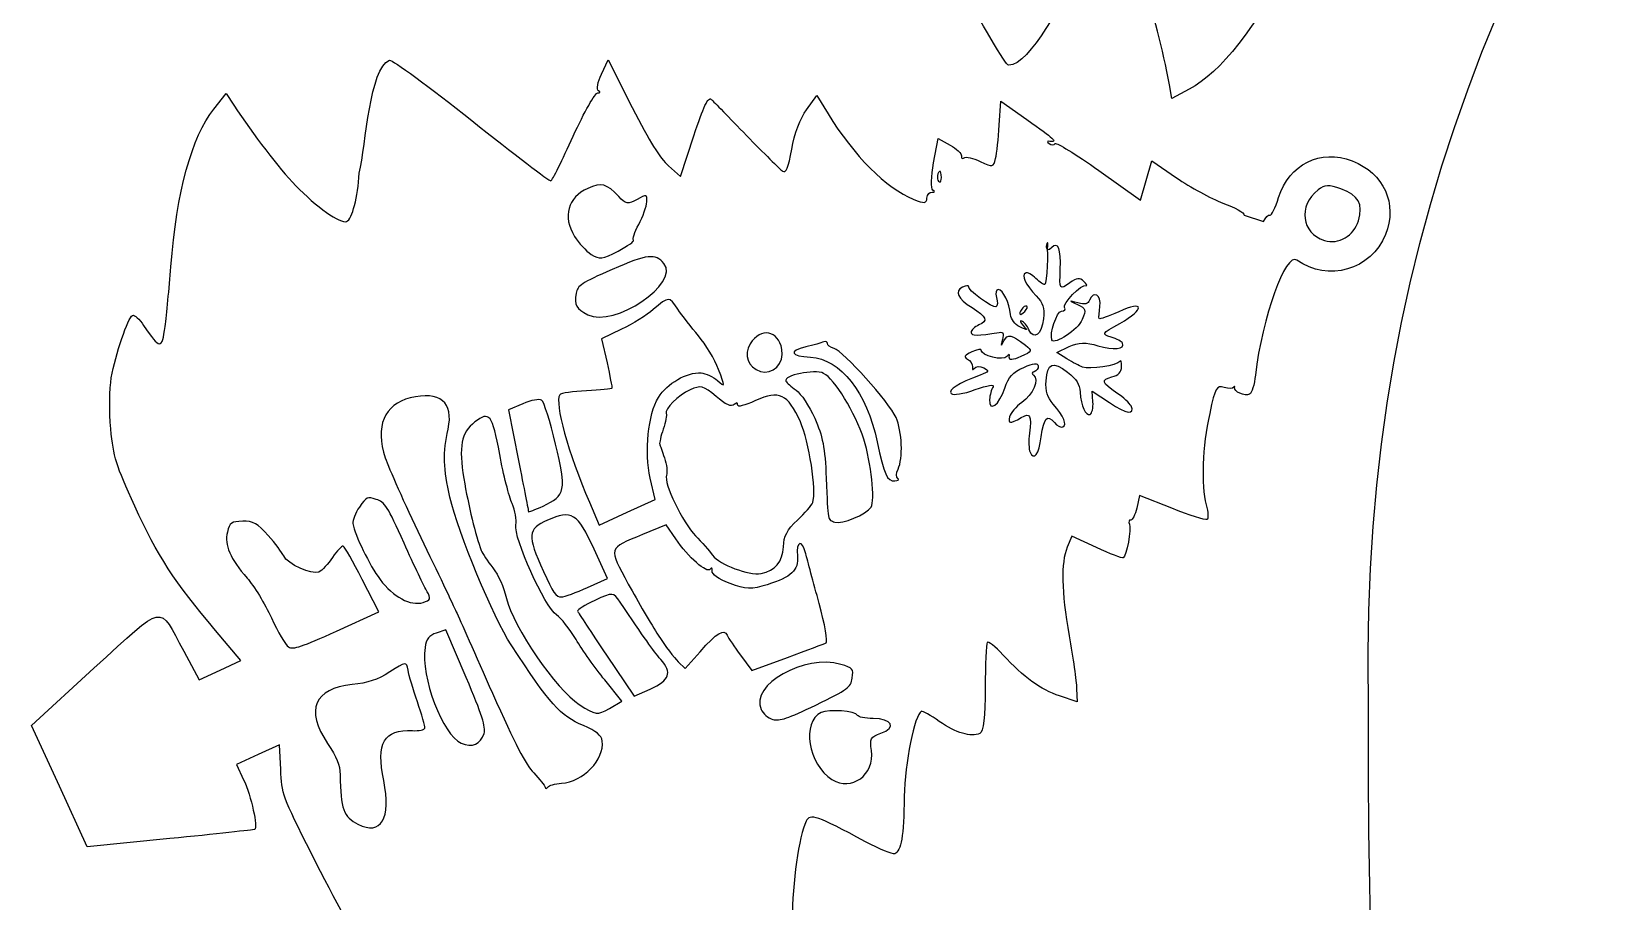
# Model space of a CAD drawing. Extents: x 2 to 364, y 5 to 617.
# Drawn here: x 12.1 to 132.2, y 470.2 to 536.6 of the extents above; entities that cross this region are included whole.
import ezdxf

# ---------------------------------------------------------------- set-up
doc = ezdxf.new("R2010")
doc.units = 0
doc.layers.add('Calque_1', color=7, linetype='CONTINUOUS')

msp = doc.modelspace()

# ---------------------------------------------------------------- linework, layer by layer
at = {"layer": 'Calque_1', "color": 7}
for p, q in [((55.575113, 533.337935), (56.087676, 534.423598)), ((56.087676, 534.423598), (57.927017, 530.795886)), ((99.064733, 531.465599), (98.876595, 532.517659)), ((100.39602, 532.186005), (99.064733, 531.465599)), ((26.027716, 530.675278), (26.970567, 531.859477)), ((26.970567, 531.859477), (27.555667, 530.965115)), ((71.217279, 530.624292), (72.009037, 531.693621)), ((72.009037, 531.693621), (72.862296, 530.296203)), ((85.903548, 529.433608), (86.018029, 531.269347)), ((86.018029, 531.269347), (88.013311, 529.869311)), ((61.602676, 525.52575), (62.618513, 528.629207)), ((80.896708, 526.562787), (81.240351, 528.433008)), ((81.240351, 528.433008), (82.15319, 527.928615)), ((60.684517, 526.346957), (61.602676, 525.52575)), ((93.496426, 525.987087), (96.678488, 523.731601)), ((97.111659, 525.227941), (97.544831, 526.72428)), ((97.544831, 526.72428), (99.424377, 525.423549)), ((81.416593, 525.130345), (81.416607, 525.130362)), ((96.678488, 523.731601), (97.111659, 525.227941)), ((104.581446, 522.58084), (106.048395, 522.096301)), ((110.695328, 520.654529), (110.695328, 520.654529)), ((54.796811, 519.590823), (54.796811, 519.590823)), ((87.852216, 515.243528), (87.852216, 515.243525)), ((54.526962, 514.989463), (54.526962, 514.989463)), ((57.115425, 513.883366), (55.592181, 513.151465)), ((55.592181, 513.151465), (56.000721, 511.320941)), ((71.512938, 511.749747), (71.51374, 511.750113)), ((90.285229, 512.118876), (91.243153, 512.557421)), ((91.069795, 511.624496), (90.285229, 512.118876)), ((67.698978, 510.663626), (67.698978, 510.663626)), ((84.077576, 509.276715), (84.076664, 509.276484)), ((93.04802, 508.332284), (92.993726, 509.153288)), ((92.993726, 509.153288), (94.303537, 508.286321)), ((49.592608, 508.20302), (48.480734, 507.72291)), ((48.480734, 507.72291), (49.245698, 503.882799)), ((59.67373, 500.897165), (59.300626, 502.522234)), ((57.543847, 499.922155), (59.67373, 500.897165)), ((96.597224, 501.196343), (96.385688, 500.244303)), ((99.056314, 500.227048), (96.597224, 501.196343)), ((51.121694, 500.396172), (51.121699, 500.39617)), ((54.655201, 500.694636), (55.414099, 498.946919)), ((55.414099, 498.946919), (57.543847, 499.922155)), ((60.516697, 498.955292), (58.717028, 498.224176)), ((61.238141, 497.888823), (60.516697, 498.955292)), ((73.379765, 499.164326), (73.379765, 499.16432)), ((62.752077, 498.126742), (62.752077, 498.126744)), ((91.428339, 498.095), (91.086943, 497.257921)), ((93.315451, 497.231231), (91.428339, 498.095)), ((56.032386, 494.884674), (55.013533, 497.109723)), ((28.556689, 494.90439), (28.556715, 494.904331)), ((38.594151, 492.332618), (37.332127, 494.801041)), ((38.702477, 494.794391), (38.702485, 494.794377)), ((47.285346, 495.690955), (47.285346, 495.690955)), ((54.513774, 494.189313), (56.032386, 494.884674)), ((35.370657, 490.85668), (38.594151, 492.332618)), ((44.509981, 492.325111), (44.509981, 492.325099)), ((52.517779, 493.463939), (52.517918, 493.463931)), ((28.094404, 488.611715), (26.154191, 490.904954)), ((43.710677, 490.950358), (42.984615, 490.714274)), ((45.264965, 487.316437), (43.710677, 490.950358)), ((59.913788, 490.539197), (59.91378, 490.539186)), ((23.725274, 489.327208), (24.901251, 487.149658)), ((55.959945, 489.03151), (58.073386, 485.886394)), ((55.95999, 489.031408), (55.959945, 489.03151)), ((61.954989, 487.997391), (63.094387, 489.283331)), ((66.187941, 489.019493), (67.046009, 487.868506)), ((67.046009, 487.868506), (69.752961, 488.859896)), ((114.044541, 489.220892), (114.044541, 489.220892)), ((12.123629, 483.670902), (16.88233, 488.022627)), ((16.88233, 488.022627), (16.882536, 488.022723)), ((24.901251, 487.149658), (26.497828, 487.880686)), ((26.497828, 487.880686), (28.094404, 488.611715)), ((61.420067, 488.524579), (61.954989, 487.997391)), ((57.140498, 485.51716), (55.825452, 487.1365)), ((58.073386, 485.886394), (59.286205, 486.441548)), ((91.803976, 486.470388), (91.846366, 485.460261)), ((56.180169, 484.961642), (57.140498, 485.51716)), ((91.846366, 485.460261), (90.510865, 485.912909)), ((68.639222, 484.128906), (68.639222, 484.128906)), ((14.24916, 479.035221), (12.123629, 483.670902)), ((31.038724, 482.199827), (29.400621, 481.449802)), ((31.12411, 480.298947), (31.038724, 482.199827)), ((44.883936, 482.315857), (44.883936, 482.315857)), ((29.400621, 481.449802), (27.762525, 480.699776)), ((27.762525, 480.699776), (28.297838, 479.530338)), ((73.15325, 479.542352), (73.15325, 479.542352)), ((16.374691, 474.39954), (14.24916, 479.035221)), ((37.015553, 476.131854), (37.015553, 476.131854)), ((22.677617, 475.032966), (16.374691, 474.39954))]:
    msp.add_line(p, q, dxfattribs=at)
for points in [[(114.044541, 489.220892), (114.044541, 558.174907), (169.945781, 614.073181), (238.903439, 614.073181)], [(108.132101, 541.985495), (105.477014, 536.889648), (102.783832, 533.478134), (100.39602, 532.186005)], [(86.625523, 534.007047), (86.397307, 534.047122), (84.608419, 537.054008), (82.650206, 540.689033)], [(92.115527, 541.02748), (90.741655, 539.153747), (88.263058, 533.994688), (86.625523, 534.007047)], [(98.876595, 532.517659), (98.394328, 535.214535), (97.615702, 538.230957), (96.94247, 540.010554)], [(37.109222, 525.782606), (37.639614, 528.044682), (37.899958, 533.762349), (39.411552, 534.392238)], [(39.411552, 534.392238), (39.637233, 534.444737), (42.460754, 532.378523), (45.686057, 529.800663)], [(55.356122, 532.05662), (55.19468, 532.164237), (55.293204, 532.740817), (55.575113, 533.337935)], [(55.299901, 531.904649), (55.495125, 531.880265), (55.519969, 531.947431), (55.356122, 532.05662)], [(27.555667, 530.965115), (29.05552, 528.672488), (30.953196, 526.201892), (32.269557, 524.828065)], [(53.4273, 528.612081), (54.264839, 530.44702), (55.107507, 531.928672), (55.299901, 531.904649)], [(57.927017, 530.795886), (59.267677, 528.151749), (60.015303, 526.945517), (60.684517, 526.346957)], [(62.618513, 528.629207), (63.339943, 530.833275), (63.726574, 531.639962), (63.952577, 531.412773)], [(63.952577, 531.412773), (64.127611, 531.236833), (65.336217, 529.995475), (66.638365, 528.6542)], [(22.746978, 518.628956), (23.194473, 524.357564), (24.336606, 528.551279), (26.027716, 530.675278)], [(45.686057, 529.800663), (48.911332, 527.222789), (51.629945, 525.150135), (51.727354, 525.194731)], [(70.0867, 527.614033), (70.291638, 528.787942), (70.738419, 529.977546), (71.217279, 530.624292)], [(72.862296, 530.296203), (74.7905, 527.138249), (77.313917, 524.609984), (79.353114, 523.792874)], [(88.013311, 529.869311), (90.109144, 528.398752), (90.392679, 528.13065), (89.769707, 528.20843)], [(51.727354, 525.194731), (51.824788, 525.239342), (52.589752, 526.777143), (53.4273, 528.612081)], [(66.638365, 528.6542), (67.940513, 527.312928), (69.172856, 526.093477), (69.376888, 525.944305)], [(85.622553, 526.900832), (85.714126, 527.284198), (85.840567, 528.423941), (85.903548, 529.433608)], [(69.376888, 525.944305), (69.651214, 525.743778), (69.836205, 526.178891), (70.0867, 527.614033)], [(82.15319, 527.928615), (82.655255, 527.651202), (83.047462, 527.275573), (83.024791, 527.093906)], [(89.769707, 528.20843), (89.53231, 528.238063), (89.510991, 528.175009), (89.712859, 528.040463)], [(89.712859, 528.040463), (89.890645, 527.921983), (90.098711, 527.918983), (90.17523, 528.033802)], [(90.17523, 528.033802), (90.251751, 528.148624), (91.746293, 527.227598), (93.496426, 525.987087)], [(107.202687, 523.923535), (108.007486, 526.476748), (110.380026, 527.654693), (112.82378, 526.714354)], [(80.852947, 524.492723), (80.688019, 524.60264), (80.707718, 525.534174), (80.896708, 526.562787)], [(81.487958, 525.644746), (81.471025, 525.913227), (81.380844, 525.996528), (81.276543, 525.840018)], [(83.024791, 527.093906), (83.0021, 526.912229), (83.090295, 526.850842), (83.220806, 526.9575)], [(83.220806, 526.9575), (83.351288, 527.064157), (83.907607, 526.938196), (84.457063, 526.677617)], [(84.457063, 526.677617), (85.441158, 526.210881), (85.458537, 526.214211), (85.622553, 526.900832)], [(112.82378, 526.714354), (115.229962, 525.788502), (116.288834, 523.442546), (115.357272, 521.101451)], [(32.269557, 524.828065), (33.795414, 523.235601), (35.70016, 521.891924), (36.143799, 522.095042)], [(36.143799, 522.095042), (36.578221, 522.293939), (37.012126, 523.95132), (37.109222, 525.782606)], [(56.898249, 523.992643), (55.973974, 524.986736), (55.574201, 525.093614), (54.54416, 524.622015)], [(81.276543, 525.840018), (81.101686, 525.577679), (81.20877, 525.035194), (81.416593, 525.130345)], [(81.416607, 525.130362), (81.47208, 525.155762), (81.504175, 525.387227), (81.487958, 525.644746)], [(99.424377, 525.423549), (100.458106, 524.708138), (102.049916, 523.844484), (102.9617, 523.504302)], [(111.957462, 524.580269), (111.041457, 524.920936), (110.70807, 524.906873), (110.208181, 524.506533)], [(54.54416, 524.622015), (52.994337, 523.912373), (52.599119, 522.49354), (53.524675, 520.961869)], [(58.291448, 523.779796), (57.61322, 523.399826), (57.422347, 523.429002), (56.898249, 523.992643)], [(59.03825, 523.591139), (59.073658, 524.161109), (59.003641, 524.178794), (58.291448, 523.779796)], [(58.418563, 521.873233), (58.737915, 522.472173), (59.01675, 523.245222), (59.03825, 523.591139)], [(79.353114, 523.792874), (80.196089, 523.455114), (80.359174, 523.469956), (80.393001, 523.887515)], [(80.393001, 523.887515), (80.415043, 524.159885), (80.595052, 524.362523), (80.792978, 524.337814)], [(80.792978, 524.337814), (81.000614, 524.311878), (81.025989, 524.377407), (80.852947, 524.492723)], [(106.548151, 522.584661), (106.662615, 522.542099), (106.957154, 523.14459), (107.202687, 523.923535)], [(110.208181, 524.506533), (108.678424, 523.281417), (108.940487, 521.209333), (110.695328, 520.654529)], [(113.283024, 522.148419), (113.658306, 523.448566), (113.31702, 524.074673), (111.957462, 524.580269)], [(102.9617, 523.504302), (103.873503, 523.164134), (104.602393, 522.748576), (104.581446, 522.58084)], [(106.048395, 522.096301), (106.208813, 522.407474), (106.433705, 522.627235), (106.548151, 522.584661)], [(58.013205, 520.666236), (57.916809, 520.731147), (58.09924, 521.274306), (58.418563, 521.873233)], [(110.695328, 520.654529), (111.764987, 520.316354), (112.952005, 521.001626), (113.283024, 522.148419)], [(53.524675, 520.961869), (53.830779, 520.455323), (54.403233, 519.838343), (54.796811, 519.590823)], [(56.850432, 519.844492), (57.586347, 520.231538), (58.109572, 520.601314), (58.013205, 520.666236)], [(89.517815, 520.096452), (89.662209, 520.010891), (89.525153, 517.357979), (89.37275, 517.288208)], [(89.531842, 520.413269), (89.469965, 520.271131), (89.46366, 520.128566), (89.517815, 520.096452)], [(89.599547, 520.210456), (89.624129, 520.464125), (89.59362, 520.555371), (89.531842, 520.413269)], [(89.906822, 520.108604), (89.644641, 519.840925), (89.56625, 519.866923), (89.599547, 520.210456)], [(90.560604, 518.452849), (90.626003, 519.995049), (90.387418, 520.599276), (89.906822, 520.108604)], [(115.357272, 521.101451), (114.285124, 518.407087), (110.946421, 517.445333), (108.60552, 519.156522)], [(54.526962, 514.989463), (56.561744, 513.979361), (61.58924, 517.364532), (60.334556, 518.899897)], [(54.796811, 519.590823), (55.434727, 519.189641), (55.657705, 519.217189), (56.850432, 519.844492)], [(60.334556, 518.899897), (59.696663, 519.680487), (59.077493, 519.608131), (56.402834, 518.440451)], [(108.60552, 519.156522), (107.746605, 519.784413), (105.931154, 514.756474), (105.440393, 510.390531)], [(22.307132, 514.085881), (22.423275, 514.974466), (22.621206, 517.01885), (22.746978, 518.628956)], [(56.402834, 518.440451), (54.045045, 517.411099), (53.762004, 517.223901), (53.651201, 516.620643)], [(87.905138, 518.168248), (87.562777, 518.011499), (87.911234, 517.270812), (88.727492, 516.420222)], [(88.705701, 517.758794), (88.410017, 518.050211), (88.049766, 518.234465), (87.905138, 518.168248)], [(89.37275, 517.288208), (89.301568, 517.255617), (89.0014, 517.46738), (88.705701, 517.758794)], [(91.294729, 517.429807), (90.502229, 516.855914), (90.493404, 516.868211), (90.560604, 518.452849)], [(92.352636, 517.527868), (92.054378, 517.819968), (91.801109, 517.796504), (91.294729, 517.429807)], [(53.651201, 516.620643), (53.488285, 515.733725), (53.65566, 515.422002), (54.526962, 514.989463)], [(61.392475, 515.419098), (60.710437, 516.414953), (60.753038, 516.415941), (59.531972, 515.376031)], [(83.104682, 517.078929), (82.463479, 516.785356), (82.732705, 516.209261), (83.830304, 515.526602)], [(83.548691, 517.155098), (83.580041, 517.239367), (83.380227, 517.205082), (83.104682, 517.078929)], [(85.650925, 515.584173), (85.392395, 515.465809), (83.458027, 516.911298), (83.548691, 517.155098)], [(85.835123, 516.910092), (85.661683, 516.916047), (85.601838, 516.644197), (85.702106, 516.305999)], [(86.773441, 514.995443), (86.685608, 515.897166), (86.195253, 516.897737), (85.835123, 516.910092)], [(88.727492, 516.420222), (89.26736, 515.857593), (89.359983, 515.562481), (89.272457, 514.683444)], [(90.88731, 515.527796), (90.68207, 515.793297), (92.184835, 517.352013), (92.52432, 517.225761)], [(92.52432, 517.225761), (92.645557, 517.180684), (92.568293, 517.316628), (92.352636, 517.527868)], [(93.578705, 515.626489), (93.709789, 516.489982), (93.080603, 516.870203), (92.794328, 516.100451)], [(59.531972, 515.376031), (59.040669, 514.95762), (57.953219, 514.28592), (57.115425, 513.883366)], [(62.981834, 513.371054), (62.441461, 514.010104), (61.726245, 514.931723), (61.392475, 515.419098)], [(83.830304, 515.526602), (84.94796, 514.831337), (85.0736, 514.516583), (84.358209, 514.204089)], [(85.702106, 516.305999), (85.802411, 515.967806), (85.779356, 515.642977), (85.650925, 515.584173)], [(87.625801, 515.414938), (87.332258, 514.974474), (87.479488, 514.862996), (87.852216, 515.243528)], [(88.000349, 515.643084), (87.902268, 515.679541), (87.733734, 515.576883), (87.625801, 515.414938)], [(87.852216, 515.243525), (88.031726, 515.426811), (88.098399, 515.606615), (88.000349, 515.643084)], [(89.921828, 513.068532), (89.717888, 513.513969), (90.294023, 515.244555), (90.653788, 515.267226)], [(90.653788, 515.267226), (90.881894, 515.281619), (90.986977, 515.39886), (90.88731, 515.527796)], [(91.907885, 515.892362), (91.186341, 516.092145), (91.185667, 516.090099), (91.867033, 515.767891)], [(91.867033, 515.767891), (92.532237, 515.453343), (92.546294, 515.407378), (92.221516, 514.611011)], [(92.794328, 516.100451), (92.683192, 515.801577), (92.441042, 515.744724), (91.907885, 515.892362)], [(93.521411, 514.697815), (93.486831, 514.773346), (93.512606, 515.191252), (93.578705, 515.626489)], [(95.016997, 515.21644), (94.22901, 514.855667), (93.555992, 514.622281), (93.521411, 514.697815)], [(95.105787, 514.325908), (97.044524, 515.424455), (96.975823, 516.113278), (95.016997, 515.21644)], [(18.207626, 510.177001), (18.517921, 511.949746), (19.483045, 514.777452), (19.832399, 514.937399)], [(19.832399, 514.937399), (19.967293, 514.99916), (20.346484, 514.648979), (20.674982, 514.159151)], [(20.674982, 514.159151), (21.907223, 512.322328), (22.075645, 512.314767), (22.307132, 514.085881)], [(69.338419, 512.343201), (69.066006, 513.811391), (67.722798, 514.047589), (66.918521, 512.768724)], [(84.358209, 514.204089), (84.038113, 514.06426), (83.770075, 513.810736), (83.762571, 513.640692)], [(87.468707, 514.072187), (87.06702, 514.270155), (86.810966, 514.610173), (86.773441, 514.995443)], [(87.61734, 514.507018), (87.451715, 514.569451), (87.493568, 514.426653), (87.710394, 514.189673)], [(87.710394, 514.189673), (88.100495, 513.76332), (88.097955, 513.762087), (87.468707, 514.072187)], [(88.172242, 513.839354), (88.032694, 514.144151), (87.78299, 514.444599), (87.61734, 514.507018)], [(89.272457, 514.683444), (89.15207, 513.474277), (88.550648, 513.012863), (88.172242, 513.839354)], [(92.221516, 514.611011), (91.911548, 513.850984), (90.115221, 512.64613), (89.921828, 513.068532)], [(94.446056, 513.277353), (93.680647, 513.51709), (93.681906, 513.519088), (95.105787, 514.325908)], [(64.504759, 510.809159), (64.207531, 511.579155), (63.522211, 512.732004), (62.981834, 513.371054)], [(66.918521, 512.768724), (66.390983, 511.929875), (66.749083, 510.963938), (67.698978, 510.663626)], [(72.51917, 512.911912), (72.342937, 512.847148), (71.728491, 512.677222), (71.153734, 512.534302)], [(72.809995, 512.792628), (72.826279, 512.923004), (72.695333, 512.976648), (72.51917, 512.911912)], [(73.309119, 512.413028), (73.018325, 512.491435), (72.793727, 512.662259), (72.809995, 512.792628)], [(83.762571, 513.640692), (83.750717, 513.372101), (84.274073, 513.370185), (85.896261, 513.632903)], [(85.896261, 513.632903), (86.228631, 513.686731), (86.267349, 513.602169), (86.144571, 513.090559)], [(86.144571, 513.090559), (86.015565, 512.552954), (86.029272, 512.542537), (86.265839, 512.998385)], [(86.265839, 512.998385), (86.558447, 513.56224), (86.818109, 513.508578), (87.906397, 512.659292)], [(91.243153, 512.557421), (91.941582, 512.877193), (92.534023, 512.896204), (93.43029, 512.627599)], [(93.43029, 512.627599), (94.611845, 512.273506), (95.519979, 512.366501), (95.312196, 512.82032)], [(95.312196, 512.82032), (95.257595, 512.939581), (94.867843, 513.145251), (94.446056, 513.277353)], [(67.698978, 510.663626), (68.629629, 510.369412), (69.532932, 511.294833), (69.338419, 512.343201)], [(71.153734, 512.534302), (69.816486, 512.201776), (69.980883, 511.843518), (71.512938, 511.749747)], [(71.51374, 511.750113), (73.818262, 511.609604), (75.808894, 509.081383), (76.59996, 505.290306)], [(78.03765, 507.14469), (77.509788, 508.316573), (74.000487, 512.226612), (73.309119, 512.413028)], [(83.817209, 512.148592), (83.239587, 511.884132), (83.164663, 511.759387), (83.48949, 511.602988)], [(83.48949, 511.602988), (83.721104, 511.491471), (83.888447, 511.222708), (83.861362, 511.005735)], [(84.53836, 512.269927), (84.553572, 512.391754), (84.229061, 512.337158), (83.817209, 512.148592)], [(86.494705, 511.795602), (86.258284, 511.440888), (84.488441, 511.870021), (84.53836, 512.269927)], [(86.673292, 511.754688), (86.70371, 511.998348), (86.639598, 512.013023), (86.494705, 511.795602)], [(87.54811, 511.796864), (86.916319, 511.507603), (86.64078, 511.494319), (86.673292, 511.754688)], [(87.906397, 512.659292), (88.440994, 512.242103), (88.422282, 512.197094), (87.54811, 511.796864)], [(92.248925, 510.99143), (92.031922, 511.067711), (91.501301, 511.352587), (91.069795, 511.624496)], [(95.234091, 511.048726), (95.255794, 511.398188), (95.196158, 511.567973), (95.101568, 511.426041)], [(56.000721, 511.320941), (56.225429, 510.314156), (56.394581, 509.441251), (56.376655, 509.381154)], [(59.925639, 508.684393), (60.577174, 509.747733), (62.091449, 510.618002), (63.173215, 510.550805)], [(63.173215, 510.550805), (63.521511, 510.529186), (64.085176, 510.263451), (64.425816, 509.960317)], [(64.425816, 509.960317), (65.013318, 509.437508), (65.01739, 509.48116), (64.504759, 510.809159)], [(72.515758, 510.516791), (71.832109, 510.856177), (69.422668, 510.360448), (69.643188, 509.925775)], [(75.577813, 505.488017), (74.925386, 507.508257), (73.343767, 510.105754), (72.515758, 510.516791)], [(84.461711, 510.386675), (82.772078, 509.749048), (81.993559, 509.255052), (82.246814, 508.981703)], [(83.861362, 511.005735), (83.832105, 510.77148), (83.889912, 510.727992), (84.003656, 510.898672)], [(84.003656, 510.898672), (84.109035, 511.056773), (84.43102, 511.072611), (84.719214, 510.933856)], [(84.719214, 510.933856), (85.178931, 510.712521), (85.147356, 510.645422), (84.461711, 510.386675)], [(86.333677, 509.378654), (86.628038, 510.260979), (86.911979, 510.574616), (87.773487, 510.969047)], [(88.525378, 510.370239), (88.991914, 510.059309), (88.48784, 508.895244), (87.621847, 508.283778)], [(87.773487, 510.969047), (88.523676, 511.312514), (88.855463, 511.34765), (88.875893, 511.085779)], [(88.565118, 510.640788), (88.378081, 510.602065), (88.360219, 510.480328), (88.525378, 510.370239)], [(88.875893, 511.085779), (88.891979, 510.879746), (88.75213, 510.679501), (88.565118, 510.640788)], [(89.476648, 509.942946), (89.562579, 511.306985), (89.983048, 511.475847), (91.107748, 510.598009)], [(91.107748, 510.598009), (91.822628, 510.040039), (92.024807, 509.71959), (92.067307, 509.077156)], [(95.101568, 511.426041), (94.894349, 511.115128), (92.803337, 510.796558), (92.248925, 510.99143)], [(94.486981, 510.239925), (94.997247, 510.365054), (95.20553, 510.590592), (95.234091, 511.048726)], [(105.440393, 510.390531), (105.357899, 509.656758), (105.154558, 508.994199), (104.988507, 508.918177)], [(18.171456, 506.278702), (18.046742, 507.596612), (18.063018, 509.350846), (18.207626, 510.177001)], [(43.882767, 506.267851), (44.337831, 508.297861), (43.244259, 509.20126), (41.006116, 508.644261)], [(54.445281, 509.189427), (53.400954, 509.144068), (52.480204, 509.007444), (52.399159, 508.885823)], [(56.376655, 509.381154), (56.358705, 509.321047), (55.489582, 509.234774), (54.445281, 509.189427)], [(62.345409, 509.259621), (61.410325, 508.831526), (60.362945, 507.798627), (60.518768, 507.45829)], [(64.31468, 508.747438), (63.335639, 509.575461), (63.144095, 509.625296), (62.345409, 509.259621)], [(70.742951, 506.821577), (69.766699, 508.954177), (69.12297, 509.258735), (67.328909, 508.437333)], [(69.643188, 509.925775), (69.705305, 509.8037), (70.053076, 509.49058), (70.416313, 509.230095)], [(70.416313, 509.230095), (70.805325, 508.951124), (71.388997, 508.07026), (71.836497, 507.08675)], [(82.246814, 508.981703), (82.394323, 508.822425), (83.154893, 508.944994), (84.077576, 509.276715)], [(84.076664, 509.276484), (85.013927, 509.613446), (85.563764, 509.700562), (85.43034, 509.490973)], [(85.16703, 508.516829), (85.104196, 507.505347), (85.906432, 508.097969), (86.333677, 509.378654)], [(85.43034, 509.490973), (85.306727, 509.296835), (85.188247, 508.858473), (85.16703, 508.516829)], [(90.016615, 508.174643), (89.550982, 508.717828), (89.425379, 509.129175), (89.476648, 509.942946)], [(94.881914, 509.016932), (93.705386, 509.81136), (93.634495, 510.030878), (94.486981, 510.239925)], [(103.050842, 509.441601), (102.478685, 509.622491), (102.391803, 509.466577), (101.948118, 507.463028)], [(103.784572, 509.452664), (103.722644, 509.338584), (103.392464, 509.333591), (103.050842, 509.441601)], [(104.988507, 508.918177), (104.615604, 508.747447), (103.781877, 509.124332), (103.84845, 509.433557)], [(103.84845, 509.433557), (103.875261, 509.558164), (103.846475, 509.566769), (103.784572, 509.452664)], [(41.006116, 508.644261), (39.002496, 508.145625), (38.297395, 506.455955), (39.09511, 504.064819)], [(51.017489, 508.474518), (50.845331, 508.589256), (50.204122, 508.467068), (49.592608, 508.20302)], [(52.082023, 505.125915), (51.66868, 506.852903), (51.189647, 508.359778), (51.017489, 508.474518)], [(52.399159, 508.885823), (51.983361, 508.261948), (53.048363, 504.395117), (54.655201, 500.694636)], [(59.300626, 502.522234), (58.83792, 504.537642), (59.126157, 507.379609), (59.925639, 508.684393)], [(65.698711, 508.135973), (65.497871, 507.930924), (65.041932, 508.132332), (64.31468, 508.747438)], [(65.957608, 508.11633), (65.980073, 508.296241), (65.864379, 508.305058), (65.698711, 508.135973)], [(67.328909, 508.437333), (66.463864, 508.041279), (65.932716, 507.916943), (65.957608, 508.11633)], [(87.621847, 508.283778), (87.1917, 507.980056), (86.776473, 507.496756), (86.699073, 507.209762)], [(90.755507, 506.4368), (91.097362, 506.593318), (90.826929, 507.229348), (90.016615, 508.174643)], [(92.067307, 509.077156), (92.136239, 508.034824), (92.501511, 507.236198), (92.839368, 507.390886)], [(92.839368, 507.390886), (92.983993, 507.457101), (93.077894, 507.880734), (93.04802, 508.332284)], [(94.303537, 508.286321), (95.61184, 507.420342), (96.279589, 507.317579), (95.952223, 508.032595)], [(95.952223, 508.032595), (95.856857, 508.240886), (95.375225, 508.68384), (94.881914, 509.016932)], [(45.920293, 506.807367), (44.884845, 506.003355), (44.679599, 504.941539), (45.086112, 502.491861)], [(47.821737, 504.338227), (47.265539, 507.378706), (47.037484, 507.674847), (45.920293, 506.807367)], [(60.518768, 507.45829), (60.569684, 507.34708), (60.465276, 506.81243), (60.286748, 506.270171)], [(71.682099, 500.664188), (71.995479, 501.515756), (71.407666, 505.369741), (70.742951, 506.821577)], [(71.836497, 507.08675), (72.449258, 505.740279), (72.618617, 504.85646), (72.711934, 502.521232)], [(78.191383, 503.210015), (78.584236, 504.022976), (78.502586, 506.112315), (78.03765, 507.14469)], [(86.699073, 507.209762), (86.550065, 506.657066), (86.694021, 506.646949), (87.588104, 507.147272)], [(87.588104, 507.147272), (88.270486, 507.529139), (88.37091, 507.336849), (88.207602, 505.961171)], [(89.111568, 505.684156), (89.310066, 507.159515), (89.559065, 507.429006), (90.105679, 506.760072)], [(90.105679, 506.760072), (90.308738, 506.511609), (90.601159, 506.366132), (90.755507, 506.4368)], [(101.948118, 507.463028), (101.390306, 504.944031), (101.278095, 501.982476), (101.684277, 500.499059)], [(19.997231, 500.380952), (18.550249, 503.549289), (18.376638, 504.110502), (18.171456, 506.278702)], [(44.0173, 501.077875), (43.52036, 503.19455), (43.486519, 504.500197), (43.882767, 506.267851)], [(60.286748, 506.270171), (60.108225, 505.727917), (59.986726, 505.211137), (60.016748, 505.121775)], [(88.207602, 505.961171), (88.137416, 505.370077), (88.158029, 504.716046), (88.253395, 504.507755)], [(88.253395, 504.507755), (88.563535, 503.830365), (88.92969, 504.332292), (89.111568, 505.684156)], [(48.768861, 500.580043), (48.531029, 501.099504), (48.104809, 502.790678), (47.821737, 504.338227)], [(51.121699, 500.39617), (52.843089, 501.184298), (52.926767, 501.596427), (52.082023, 505.125915)], [(60.016748, 505.121775), (60.046794, 505.032423), (60.210189, 504.556218), (60.379901, 504.063574)], [(76.133094, 500.310408), (76.457841, 500.810641), (76.144354, 503.733617), (75.577813, 505.488017)], [(76.59996, 505.290306), (77.12171, 502.789936), (77.353039, 502.277833), (77.943845, 502.315029)], [(39.09511, 504.064819), (39.345052, 503.315623), (40.567209, 500.584525), (41.811022, 497.995717)], [(49.245698, 503.882799), (49.666426, 501.770739), (50.011846, 500.008314), (50.013322, 499.966311)], [(60.379901, 504.063574), (60.549618, 503.57093), (60.619039, 502.981144), (60.534175, 502.752945)], [(78.170413, 502.505583), (78.037518, 502.594156), (78.046961, 502.911153), (78.191383, 503.210015)], [(45.086112, 502.491861), (45.431978, 500.407645), (45.973873, 498.174355), (46.41839, 497.001203)], [(60.534175, 502.752945), (60.314163, 502.161365), (61.756369, 499.153142), (62.752077, 498.126742)], [(72.711934, 502.521232), (72.846133, 499.162892), (72.803179, 499.378747), (73.379765, 499.164326)], [(77.943845, 502.315029), (78.201368, 502.331257), (78.303334, 502.417022), (78.170413, 502.505583)], [(38.412028, 500.907514), (37.719624, 501.126414), (37.669653, 501.10361), (37.12444, 500.320015)], [(40.525421, 497.577554), (39.275331, 500.361439), (39.058472, 500.70314), (38.412028, 500.907514)], [(48.686347, 489.814092), (47.336035, 491.887124), (44.658627, 498.346198), (44.0173, 501.077875)], [(26.154191, 490.904954), (23.014138, 494.616349), (21.720423, 496.607466), (19.997231, 500.380952)], [(37.12444, 500.320015), (36.812466, 499.87162), (36.590975, 499.302931), (36.632236, 499.056252)], [(49.052582, 498.964967), (49.13437, 499.3338), (49.006692, 500.060582), (48.768861, 500.580043)], [(50.013322, 499.966311), (50.014734, 499.924325), (50.513567, 500.117746), (51.121694, 500.396172)], [(55.013533, 497.109723), (53.752685, 499.863732), (53.293055, 500.148805), (51.464199, 499.311474)], [(70.515384, 499.323539), (71.078779, 499.848148), (71.603791, 500.451437), (71.682099, 500.664188)], [(73.379765, 499.16432), (73.883441, 498.977007), (75.779946, 499.766439), (76.133094, 500.310408)], [(96.385688, 500.244303), (96.269339, 499.720679), (96.063602, 499.306064), (95.928488, 499.322935)], [(101.741427, 499.361238), (101.617128, 499.304331), (100.408822, 499.693941), (99.056314, 500.227048)], [(101.684277, 500.499059), (101.840036, 499.930181), (101.865752, 499.418159), (101.741427, 499.361238)], [(27.061609, 498.40376), (26.812232, 497.432396), (27.270823, 496.35902), (28.556689, 494.90439)], [(28.227446, 499.245058), (27.347091, 499.212769), (27.251615, 499.143871), (27.061609, 498.40376)], [(30.16668, 498.158012), (29.375484, 499.063697), (29.001316, 499.273439), (28.227446, 499.245058)], [(36.632236, 499.056252), (36.781328, 498.164853), (37.8876, 495.887444), (38.702477, 494.794391)], [(52.15553, 492.089901), (51.268514, 492.673266), (48.847101, 498.038282), (49.052582, 498.964967)], [(51.464199, 499.311474), (49.926232, 498.607256), (49.896133, 498.222167), (51.158891, 495.402549)], [(69.447678, 497.282717), (69.480913, 498.115602), (69.730518, 498.592705), (70.515384, 499.323539)], [(95.832162, 499.027437), (95.997573, 498.666159), (95.61403, 496.555848), (95.361989, 496.44045)], [(95.928488, 499.322935), (95.793379, 499.339812), (95.750033, 499.206829), (95.832162, 499.027437)], [(31.351663, 496.588856), (31.239116, 496.834678), (30.705871, 497.540798), (30.16668, 498.158012)], [(35.88685, 497.337612), (35.786057, 497.375096), (35.423673, 496.991243), (35.081554, 496.484598)], [(37.332127, 494.801041), (36.638016, 496.158673), (35.987637, 497.30013), (35.88685, 497.337612)], [(42.285883, 493.867574), (42.083798, 494.201846), (41.291589, 495.87134), (40.525421, 497.577554)], [(41.811022, 497.995717), (43.054826, 495.406907), (44.269361, 492.855138), (44.509981, 492.325111)], [(58.717028, 498.224176), (56.051995, 497.141495), (56.089336, 497.270587), (57.624842, 494.448381)], [(63.874404, 495.582686), (63.636336, 495.225463), (62.175215, 496.503591), (61.238141, 497.888823)], [(62.752077, 498.126744), (63.214603, 497.64993), (63.799587, 496.981848), (64.052038, 496.642109)], [(67.743468, 495.258176), (68.818085, 495.451199), (69.402288, 496.145209), (69.447678, 497.282717)], [(71.156249, 496.765042), (70.870747, 497.887869), (70.411137, 497.754855), (70.521672, 496.581386)], [(91.086943, 497.257921), (90.592171, 496.044797), (90.638461, 493.950584), (91.236092, 490.507684)], [(95.361989, 496.44045), (95.274311, 496.400306), (94.353366, 496.756155), (93.315451, 497.231231)], [(34.033697, 495.367325), (33.507926, 495.12493), (31.630312, 495.980247), (31.351663, 496.588856)], [(35.081554, 496.484598), (34.739428, 495.977961), (34.267891, 495.475185), (34.033697, 495.367325)], [(46.41839, 497.001203), (46.501061, 496.782977), (46.891205, 496.193375), (47.285346, 495.690955)], [(64.052038, 496.642109), (64.583558, 495.926817), (66.812888, 495.091027), (67.743468, 495.258176)], [(70.521672, 496.581386), (70.622307, 495.51313), (70.054704, 494.974466), (68.219458, 494.396565)], [(72.174247, 492.963178), (71.740697, 494.55722), (71.282602, 496.268057), (71.156249, 496.765042)], [(28.556715, 494.904331), (29.084087, 494.307742), (29.918671, 492.943874), (30.411341, 491.873513)], [(38.702485, 494.794377), (39.691722, 493.467445), (41.036824, 492.748695), (41.97545, 493.045477)], [(47.285346, 495.690955), (47.75338, 495.094343), (48.1178, 494.285147), (48.33589, 493.358177)], [(51.158891, 495.402549), (51.860902, 493.834669), (52.137739, 493.439984), (52.517779, 493.463939)], [(64.00997, 495.453076), (64.040487, 495.697466), (63.985783, 495.749787), (63.874404, 495.582686)], [(65.378259, 494.496074), (64.486765, 494.839747), (63.977828, 495.195695), (64.00997, 495.453076)], [(41.97545, 493.045477), (42.556283, 493.229133), (42.600719, 493.346797), (42.285883, 493.867574)], [(52.517918, 493.463931), (52.780387, 493.480469), (53.67852, 493.806896), (54.513774, 494.189313)], [(56.997679, 493.076059), (56.486442, 493.836608), (56.459476, 493.838431), (55.079448, 493.206595)], [(57.624842, 494.448381), (58.349521, 493.116411), (59.379564, 491.357283), (59.913788, 490.539197)], [(68.219458, 494.396565), (67.045829, 494.027001), (66.550026, 494.044372), (65.378259, 494.496074)], [(16.882536, 488.022723), (22.402267, 493.070395), (21.76898, 492.949668), (23.725274, 489.327208)], [(44.509981, 492.325099), (44.750598, 491.795075), (45.990245, 489.010366), (47.264752, 486.136855)], [(48.33589, 493.358177), (48.856511, 491.145419), (52.106218, 486.405917), (53.887051, 485.262144)], [(55.079448, 493.206595), (54.309608, 492.854128), (53.717261, 492.478171), (53.763133, 492.371133)], [(53.763133, 492.371133), (53.809, 492.264094), (54.797582, 490.761216), (55.95999, 489.031408)], [(60.099654, 488.69886), (59.52168, 489.373114), (58.84484, 490.328197), (56.997679, 493.076059)], [(72.711194, 489.958102), (72.849404, 490.016829), (72.607765, 491.369128), (72.174247, 492.963178)], [(30.411341, 491.873513), (30.903844, 490.803072), (31.496119, 489.804418), (31.727123, 489.654103)], [(53.641109, 490.220216), (53.163004, 491.025624), (52.494496, 491.866982), (52.15553, 492.089901)], [(31.727123, 489.654103), (32.06406, 489.434862), (32.784723, 489.67273), (35.370657, 490.85668)], [(42.984615, 490.714274), (42.44526, 490.538901), (42.224348, 490.252931), (42.125547, 489.602222)], [(55.825452, 487.1365), (55.102162, 488.027134), (54.119213, 489.414807), (53.641109, 490.220216)], [(59.91378, 490.539186), (60.448026, 489.721106), (61.125848, 488.814529), (61.420067, 488.524579)], [(63.094387, 489.283331), (64.399126, 490.755865), (64.91719, 491.071827), (65.159424, 490.542756)], [(65.159424, 490.542756), (65.253167, 490.338001), (65.715995, 489.652531), (66.187941, 489.019493)], [(69.752961, 488.859896), (71.241779, 489.405163), (72.572993, 489.899354), (72.711194, 489.958102)], [(84.98455, 489.993628), (84.906271, 489.87615), (84.839548, 488.30807), (84.836319, 486.508999)], [(86.185956, 489.06011), (85.603467, 489.691015), (85.062839, 490.111094), (84.98455, 489.993628)], [(91.236092, 490.507684), (91.525115, 488.842745), (91.780665, 487.025965), (91.803976, 486.470388)], [(42.125547, 489.602222), (41.786672, 487.370321), (43.470133, 482.923422), (44.883936, 482.315857)], [(54.202068, 483.656156), (52.41625, 484.410919), (51.644846, 485.272143), (48.686347, 489.814092)], [(73.839677, 488.321989), (71.067292, 489.122219), (66.889486, 486.764179), (67.749939, 484.884816)], [(90.510865, 485.912909), (89.039508, 486.411584), (87.795456, 487.316888), (86.185956, 489.06011)], [(238.903439, 257.158483), (114.302153, 420.009296), (114.044541, 420.266874), (114.044541, 489.220892)], [(39.431736, 487.749388), (38.475285, 487.141673), (37.771764, 486.902837), (36.579742, 486.781194)], [(40.83129, 487.882236), (40.703621, 488.544462), (40.679441, 488.542165), (39.431736, 487.749388)], [(41.547161, 485.459065), (41.224886, 486.421177), (40.902743, 487.511602), (40.83129, 487.882236)], [(59.286205, 486.441548), (60.795758, 487.132767), (60.987093, 487.663587), (60.099654, 488.69886)], [(74.691621, 487.274005), (74.80519, 487.992446), (74.751187, 488.05887), (73.839677, 488.321989)], [(36.579742, 486.781194), (33.658548, 486.48308), (32.98205, 484.86723), (34.701209, 482.29423)], [(46.626529, 483.051085), (46.776061, 483.541009), (46.470931, 484.496884), (45.264965, 487.316437)], [(71.920783, 485.220956), (74.367729, 486.40859), (74.579658, 486.565621), (74.691621, 487.274005)], [(84.836319, 486.508999), (84.832481, 484.373579), (84.68993, 483.173626), (84.425753, 483.052674)], [(42.11162, 483.468269), (42.123445, 483.601097), (41.869442, 484.496955), (41.547161, 485.459065)], [(47.264752, 486.136855), (49.015695, 482.189139), (49.784697, 480.701647), (50.411315, 480.050391)], [(53.887051, 485.262144), (55.152502, 484.449384), (55.268368, 484.434194), (56.180169, 484.961642)], [(68.639222, 484.128906), (69.140225, 483.975157), (69.820322, 484.201482), (71.920783, 485.220956)], [(67.749939, 484.884816), (67.891451, 484.575732), (68.291628, 484.235572), (68.639222, 484.128906)], [(72.328001, 484.651728), (70.809891, 483.960007), (71.339151, 480.683252), (73.15325, 479.542352)], [(75.09703, 484.430743), (74.944735, 484.763381), (72.926485, 484.924448), (72.328001, 484.651728)], [(76.288691, 484.200808), (75.686875, 484.210206), (75.15063, 484.313671), (75.09703, 484.430743)], [(76.88326, 483.071668), (78.088346, 483.488801), (77.725228, 484.17838), (76.288691, 484.200808)], [(79.981154, 484.742491), (79.453034, 484.500694), (78.697413, 480.783269), (78.660049, 478.243105)], [(81.331875, 483.978439), (80.675692, 484.438371), (80.067861, 484.782191), (79.981154, 484.742491)], [(84.425753, 483.052674), (83.755986, 482.746028), (82.594182, 483.093667), (81.331875, 483.978439)], [(38.978865, 479.464913), (38.382033, 482.334055), (38.982252, 483.37572), (41.171808, 483.270778)], [(41.171808, 483.270778), (41.676879, 483.246564), (42.099794, 483.335441), (42.11162, 483.468269)], [(44.883936, 482.315857), (45.730106, 481.95223), (46.374067, 482.223923), (46.626529, 483.051085)], [(55.635198, 482.473794), (55.57218, 482.922564), (55.188166, 483.23939), (54.202068, 483.656156)], [(76.157763, 481.757884), (76.026061, 482.675625), (76.093873, 482.798426), (76.88326, 483.071668)], [(34.701209, 482.29423), (35.417974, 481.221478), (35.632503, 480.677492), (35.64682, 479.896422)], [(52.529029, 479.257347), (54.18532, 479.370871), (55.831545, 481.075541), (55.635198, 482.473794)], [(73.15325, 479.542352), (74.649124, 478.601598), (76.422972, 479.909636), (76.157763, 481.757884)], [(28.297838, 479.530338), (28.870854, 478.278476), (29.408145, 475.86737), (29.14179, 475.742179)], [(33.484013, 473.852314), (31.254045, 478.309041), (31.207826, 478.435299), (31.12411, 480.298947)], [(35.64682, 479.896422), (35.694456, 477.297398), (35.911906, 476.699316), (37.015553, 476.131854)], [(37.015553, 476.131854), (38.769708, 475.229914), (39.575322, 476.597583), (38.978865, 479.464913)], [(50.411315, 480.050391), (50.867426, 479.576346), (51.257654, 479.081158), (51.278494, 478.94997)], [(51.477971, 478.953921), (51.566849, 479.087271), (52.039811, 479.223836), (52.529029, 479.257347)], [(51.278494, 478.94997), (51.299322, 478.818788), (51.389102, 478.820566), (51.477971, 478.953921)], [(78.660049, 478.243105), (78.615125, 475.1895), (78.434108, 474.095751), (77.938342, 473.882267)], [(75.711612, 474.802746), (71.991398, 476.799443), (71.475896, 476.97672), (71.179603, 476.361315)], [(29.14179, 475.742179), (29.053031, 475.700641), (26.144223, 475.381352), (22.677617, 475.032966)], [(71.179603, 476.361315), (70.643242, 475.247297), (70.131607, 471.615675), (70.128745, 468.902176)], [(77.938342, 473.882267), (77.782206, 473.815027), (76.780164, 474.229239), (75.711612, 474.802746)], [(42.820014, 460.479858), (39.538362, 463.098618), (37.160601, 466.504411), (33.484013, 473.852314)]]:
    msp.add_open_spline(points, degree=3, dxfattribs=at)

doc.saveas('drawing.dxf')
